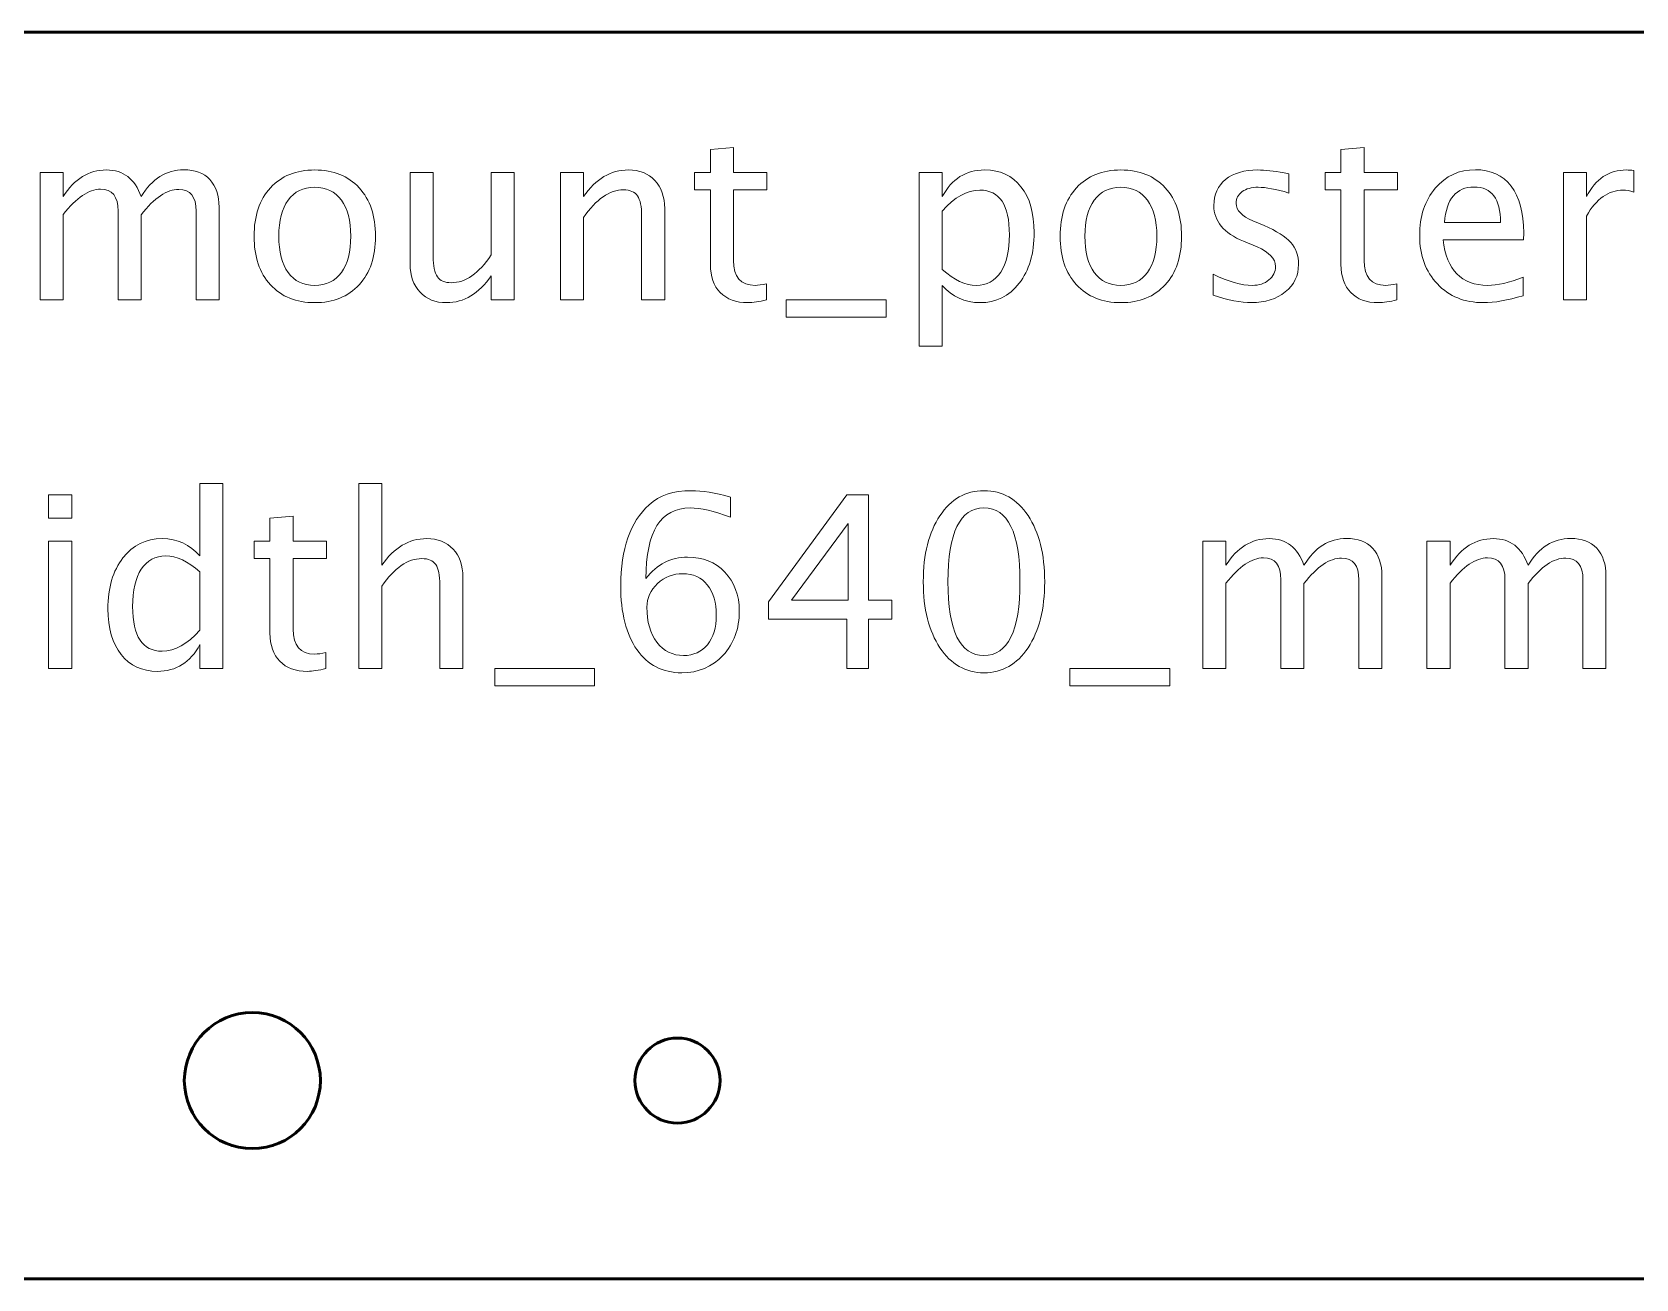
# Model space of a CAD drawing. Header units: centimetres. Extents: x -23.9 to 23.9, y -5.2 to 5.2.
# Drawn here: x 0.72 to 6.38, y 0.8 to 5.2 of the extents above; entities that cross this region are included whole.
import ezdxf

# ---------------------------------------------------------------- set-up
doc = ezdxf.new("R2010")
doc.units = ezdxf.units.CM
doc.header["$MEASUREMENT"] = 0
doc.layers.add('Layer 1', color=7, linetype='Continuous')

msp = doc.modelspace()

# ---------------------------------------------------------------- linework, layer by layer
at = {"layer": 'Layer 1', "lineweight": 53}
for centre, major_axis in [((1.5, 1.5), (0, 0.24)), ((3, 1.5), (0, 0.15))]:
    msp.add_ellipse(centre, major_axis=major_axis, ratio=1, dxfattribs=at)
msp.add_open_spline([(-23.95, 1.3), (-23.95, 1.3), (-23.95, 4.7), (-23.95, 4.7), (-23.95, 4.7), (-23.95, 4.97614), (-23.72614, 5.2), (-23.45, 5.2), (-23.45, 5.2), (-23.45, 5.2), (23.45, 5.2), (23.45, 5.2), (23.45, 5.2), (23.72614, 5.2), (23.95, 4.97614), (23.95, 4.7), (23.95, 4.7), (23.95, 4.7), (23.95, 1.3), (23.95, 1.3), (23.95, 1.3), (23.95, 1.02386), (23.72614, 0.8), (23.45, 0.8), (23.45, 0.8), (23.45, 0.8), (-23.45, 0.8), (-23.45, 0.8), (-23.45, 0.8), (-23.72614, 0.8), (-23.95, 1.02386), (-23.95, 1.3)], degree=3, knots=[0, 0, 0, 0, 0.1111111, 0.1111111, 0.1111111, 0.1111111, 0.2222222, 0.2222222, 0.2222222, 0.2222222, 0.3333333, 0.3333333, 0.3333333, 0.3333333, 0.4444444, 0.4444444, 0.4444444, 0.4444444, 0.5555556, 0.5555556, 0.5555556, 0.5555556, 0.6666667, 0.6666667, 0.6666667, 0.6666667, 0.7777778, 0.7777778, 0.7777778, 0.7777778, 1, 1, 1, 1], dxfattribs=at)
at = {"layer": 'Layer 1', "color": 5, "lineweight": 9}
for points, knots in [([(3.31345, 4.25545), (3.28833, 4.24854), (3.26646, 4.24515), (3.24798, 4.24515), (3.24798, 4.24515), (3.20649, 4.24515), (3.17417, 4.257), (3.15103, 4.28071), (3.15103, 4.28071), (3.12775, 4.30442), (3.11618, 4.3373), (3.11618, 4.37949), (3.11618, 4.37949), (3.11618, 4.37949), (3.11618, 4.64308), (3.11618, 4.64308), (3.11618, 4.64308), (3.11618, 4.64308), (3.06001, 4.64308), (3.06001, 4.64308), (3.06001, 4.64308), (3.06001, 4.64308), (3.06001, 4.70405), (3.06001, 4.70405), (3.06001, 4.70405), (3.06001, 4.70405), (3.11618, 4.70405), (3.11618, 4.70405), (3.11618, 4.70405), (3.11618, 4.70405), (3.11618, 4.78518), (3.11618, 4.78518), (3.11618, 4.78518), (3.11618, 4.78518), (3.19746, 4.79295), (3.19746, 4.79295), (3.19746, 4.79295), (3.19746, 4.79295), (3.19746, 4.70405), (3.19746, 4.70405), (3.19746, 4.70405), (3.19746, 4.70405), (3.31514, 4.70405), (3.31514, 4.70405), (3.31514, 4.70405), (3.31514, 4.70405), (3.31514, 4.64308), (3.31514, 4.64308), (3.31514, 4.64308), (3.31514, 4.64308), (3.19746, 4.64308), (3.19746, 4.64308), (3.19746, 4.64308), (3.19746, 4.64308), (3.19746, 4.39416), (3.19746, 4.39416), (3.19746, 4.39416), (3.19746, 4.33546), (3.223, 4.30611), (3.27394, 4.30611), (3.27394, 4.30611), (3.28481, 4.30611), (3.29793, 4.30794), (3.31345, 4.31147), (3.31345, 4.31147), (3.31345, 4.31147), (3.31345, 4.25545), (3.31345, 4.25545)], [0, 0, 0, 0, 0.0555556, 0.0555556, 0.0555556, 0.0555556, 0.1111111, 0.1111111, 0.1111111, 0.1111111, 0.1666667, 0.1666667, 0.1666667, 0.1666667, 0.2222222, 0.2222222, 0.2222222, 0.2222222, 0.2777778, 0.2777778, 0.2777778, 0.2777778, 0.3333333, 0.3333333, 0.3333333, 0.3333333, 0.3888889, 0.3888889, 0.3888889, 0.3888889, 0.4444444, 0.4444444, 0.4444444, 0.4444444, 0.5, 0.5, 0.5, 0.5, 0.5555556, 0.5555556, 0.5555556, 0.5555556, 0.6111111, 0.6111111, 0.6111111, 0.6111111, 0.6666667, 0.6666667, 0.6666667, 0.6666667, 0.7222222, 0.7222222, 0.7222222, 0.7222222, 0.7777778, 0.7777778, 0.7777778, 0.7777778, 0.8333333, 0.8333333, 0.8333333, 0.8333333, 0.8888889, 0.8888889, 0.8888889, 0.8888889, 1, 1, 1, 1]), ([(5.53808, 4.25545), (5.51296, 4.24854), (5.49109, 4.24515), (5.47261, 4.24515), (5.47261, 4.24515), (5.43112, 4.24515), (5.3988, 4.257), (5.37566, 4.28071), (5.37566, 4.28071), (5.35238, 4.30442), (5.34081, 4.3373), (5.34081, 4.37949), (5.34081, 4.37949), (5.34081, 4.37949), (5.34081, 4.64308), (5.34081, 4.64308), (5.34081, 4.64308), (5.34081, 4.64308), (5.28464, 4.64308), (5.28464, 4.64308), (5.28464, 4.64308), (5.28464, 4.64308), (5.28464, 4.70405), (5.28464, 4.70405), (5.28464, 4.70405), (5.28464, 4.70405), (5.34081, 4.70405), (5.34081, 4.70405), (5.34081, 4.70405), (5.34081, 4.70405), (5.34081, 4.78518), (5.34081, 4.78518), (5.34081, 4.78518), (5.34081, 4.78518), (5.42209, 4.79295), (5.42209, 4.79295), (5.42209, 4.79295), (5.42209, 4.79295), (5.42209, 4.70405), (5.42209, 4.70405), (5.42209, 4.70405), (5.42209, 4.70405), (5.53977, 4.70405), (5.53977, 4.70405), (5.53977, 4.70405), (5.53977, 4.70405), (5.53977, 4.64308), (5.53977, 4.64308), (5.53977, 4.64308), (5.53977, 4.64308), (5.42209, 4.64308), (5.42209, 4.64308), (5.42209, 4.64308), (5.42209, 4.64308), (5.42209, 4.39416), (5.42209, 4.39416), (5.42209, 4.39416), (5.42209, 4.33546), (5.44763, 4.30611), (5.49857, 4.30611), (5.49857, 4.30611), (5.50944, 4.30611), (5.52256, 4.30794), (5.53808, 4.31147), (5.53808, 4.31147), (5.53808, 4.31147), (5.53808, 4.25545), (5.53808, 4.25545)], [0, 0, 0, 0, 0.0555556, 0.0555556, 0.0555556, 0.0555556, 0.1111111, 0.1111111, 0.1111111, 0.1111111, 0.1666667, 0.1666667, 0.1666667, 0.1666667, 0.2222222, 0.2222222, 0.2222222, 0.2222222, 0.2777778, 0.2777778, 0.2777778, 0.2777778, 0.3333333, 0.3333333, 0.3333333, 0.3333333, 0.3888889, 0.3888889, 0.3888889, 0.3888889, 0.4444444, 0.4444444, 0.4444444, 0.4444444, 0.5, 0.5, 0.5, 0.5, 0.5555556, 0.5555556, 0.5555556, 0.5555556, 0.6111111, 0.6111111, 0.6111111, 0.6111111, 0.6666667, 0.6666667, 0.6666667, 0.6666667, 0.7222222, 0.7222222, 0.7222222, 0.7222222, 0.7777778, 0.7777778, 0.7777778, 0.7777778, 0.8333333, 0.8333333, 0.8333333, 0.8333333, 0.8888889, 0.8888889, 0.8888889, 0.8888889, 1, 1, 1, 1]), ([(0.75114, 4.25531), (0.75114, 4.25531), (0.75114, 4.70405), (0.75114, 4.70405), (0.75114, 4.70405), (0.75114, 4.70405), (0.83242, 4.70405), (0.83242, 4.70405), (0.83242, 4.70405), (0.83242, 4.70405), (0.83242, 4.61924), (0.83242, 4.61924), (0.83242, 4.61924), (0.87207, 4.68203), (0.92287, 4.71336), (0.9851, 4.71336), (0.9851, 4.71336), (1.04508, 4.71336), (1.08586, 4.68203), (1.10759, 4.61924), (1.10759, 4.61924), (1.14611, 4.6826), (1.19635, 4.71421), (1.25801, 4.71421), (1.25801, 4.71421), (1.29738, 4.71421), (1.328, 4.70263), (1.34988, 4.67935), (1.34988, 4.67935), (1.37175, 4.65607), (1.38276, 4.62347), (1.38276, 4.58156), (1.38276, 4.58156), (1.38276, 4.58156), (1.38276, 4.25531), (1.38276, 4.25531), (1.38276, 4.25531), (1.38276, 4.25531), (1.30148, 4.25531), (1.30148, 4.25531), (1.30148, 4.25531), (1.30148, 4.25531), (1.30148, 4.56815), (1.30148, 4.56815), (1.30148, 4.56815), (1.30148, 4.61924), (1.28116, 4.64478), (1.24052, 4.64478), (1.24052, 4.64478), (1.19832, 4.64478), (1.15401, 4.615), (1.10759, 4.55531), (1.10759, 4.55531), (1.10759, 4.55531), (1.10759, 4.25531), (1.10759, 4.25531), (1.10759, 4.25531), (1.10759, 4.25531), (1.02631, 4.25531), (1.02631, 4.25531), (1.02631, 4.25531), (1.02631, 4.25531), (1.02631, 4.56844), (1.02631, 4.56844), (1.02631, 4.56844), (1.02631, 4.61994), (1.00571, 4.64562), (0.96436, 4.64562), (0.96436, 4.64562), (0.9233, 4.64562), (0.87927, 4.61571), (0.83242, 4.55574), (0.83242, 4.55574), (0.83242, 4.55574), (0.83242, 4.25531), (0.83242, 4.25531), (0.83242, 4.25531), (0.83242, 4.25531), (0.75114, 4.25531), (0.75114, 4.25531)], [0, 0, 0, 0, 0.047619, 0.047619, 0.047619, 0.047619, 0.0952381, 0.0952381, 0.0952381, 0.0952381, 0.1428571, 0.1428571, 0.1428571, 0.1428571, 0.1904762, 0.1904762, 0.1904762, 0.1904762, 0.2380952, 0.2380952, 0.2380952, 0.2380952, 0.2857143, 0.2857143, 0.2857143, 0.2857143, 0.3333333, 0.3333333, 0.3333333, 0.3333333, 0.3809524, 0.3809524, 0.3809524, 0.3809524, 0.4285714, 0.4285714, 0.4285714, 0.4285714, 0.4761905, 0.4761905, 0.4761905, 0.4761905, 0.5238095, 0.5238095, 0.5238095, 0.5238095, 0.5714286, 0.5714286, 0.5714286, 0.5714286, 0.6190476, 0.6190476, 0.6190476, 0.6190476, 0.6666667, 0.6666667, 0.6666667, 0.6666667, 0.7142857, 0.7142857, 0.7142857, 0.7142857, 0.7619048, 0.7619048, 0.7619048, 0.7619048, 0.8095238, 0.8095238, 0.8095238, 0.8095238, 0.8571429, 0.8571429, 0.8571429, 0.8571429, 0.9047619, 0.9047619, 0.9047619, 0.9047619, 1, 1, 1, 1]), ([(1.7203, 4.24515), (1.6544, 4.24515), (1.60219, 4.26618), (1.5638, 4.30823), (1.5638, 4.30823), (1.52528, 4.35028), (1.50609, 4.40743), (1.50609, 4.47954), (1.50609, 4.47954), (1.50609, 4.5515), (1.52528, 4.60851), (1.5638, 4.65042), (1.5638, 4.65042), (1.60219, 4.69233), (1.6544, 4.71336), (1.7203, 4.71336), (1.7203, 4.71336), (1.7862, 4.71336), (1.83841, 4.69233), (1.87679, 4.65042), (1.87679, 4.65042), (1.91531, 4.60851), (1.93451, 4.5515), (1.93451, 4.47954), (1.93451, 4.47954), (1.93451, 4.40743), (1.91531, 4.35028), (1.87679, 4.30823), (1.87679, 4.30823), (1.83841, 4.26618), (1.7862, 4.24515), (1.7203, 4.24515)], [0, 0, 0, 0, 0.1111111, 0.1111111, 0.1111111, 0.1111111, 0.2222222, 0.2222222, 0.2222222, 0.2222222, 0.3333333, 0.3333333, 0.3333333, 0.3333333, 0.4444444, 0.4444444, 0.4444444, 0.4444444, 0.5555556, 0.5555556, 0.5555556, 0.5555556, 0.6666667, 0.6666667, 0.6666667, 0.6666667, 0.7777778, 0.7777778, 0.7777778, 0.7777778, 1, 1, 1, 1]), ([(2.34288, 4.25531), (2.34288, 4.25531), (2.34288, 4.33969), (2.34288, 4.33969), (2.34288, 4.33969), (2.29956, 4.27662), (2.24693, 4.24515), (2.18512, 4.24515), (2.18512, 4.24515), (2.14589, 4.24515), (2.11471, 4.25743), (2.09156, 4.28212), (2.09156, 4.28212), (2.06828, 4.30682), (2.05671, 4.33998), (2.05671, 4.38189), (2.05671, 4.38189), (2.05671, 4.38189), (2.05671, 4.70405), (2.05671, 4.70405), (2.05671, 4.70405), (2.05671, 4.70405), (2.13799, 4.70405), (2.13799, 4.70405), (2.13799, 4.70405), (2.13799, 4.70405), (2.13799, 4.40842), (2.13799, 4.40842), (2.13799, 4.40842), (2.13799, 4.37469), (2.14293, 4.35084), (2.15267, 4.33673), (2.15267, 4.33673), (2.16254, 4.32248), (2.17891, 4.31542), (2.20191, 4.31542), (2.20191, 4.31542), (2.25159, 4.31542), (2.29872, 4.34802), (2.34288, 4.41336), (2.34288, 4.41336), (2.34288, 4.41336), (2.34288, 4.70405), (2.34288, 4.70405), (2.34288, 4.70405), (2.34288, 4.70405), (2.42417, 4.70405), (2.42417, 4.70405), (2.42417, 4.70405), (2.42417, 4.70405), (2.42417, 4.25531), (2.42417, 4.25531), (2.42417, 4.25531), (2.42417, 4.25531), (2.34288, 4.25531), (2.34288, 4.25531)], [0, 0, 0, 0, 0.0666667, 0.0666667, 0.0666667, 0.0666667, 0.1333333, 0.1333333, 0.1333333, 0.1333333, 0.2, 0.2, 0.2, 0.2, 0.2666667, 0.2666667, 0.2666667, 0.2666667, 0.3333333, 0.3333333, 0.3333333, 0.3333333, 0.4, 0.4, 0.4, 0.4, 0.4666667, 0.4666667, 0.4666667, 0.4666667, 0.5333333, 0.5333333, 0.5333333, 0.5333333, 0.6, 0.6, 0.6, 0.6, 0.6666667, 0.6666667, 0.6666667, 0.6666667, 0.7333333, 0.7333333, 0.7333333, 0.7333333, 0.8, 0.8, 0.8, 0.8, 0.8666667, 0.8666667, 0.8666667, 0.8666667, 1, 1, 1, 1]), ([(2.58729, 4.25531), (2.58729, 4.25531), (2.58729, 4.70405), (2.58729, 4.70405), (2.58729, 4.70405), (2.58729, 4.70405), (2.66857, 4.70405), (2.66857, 4.70405), (2.66857, 4.70405), (2.66857, 4.70405), (2.66857, 4.61924), (2.66857, 4.61924), (2.66857, 4.61924), (2.71161, 4.68203), (2.76439, 4.71336), (2.82676, 4.71336), (2.82676, 4.71336), (2.86599, 4.71336), (2.89717, 4.70108), (2.92017, 4.67639), (2.92017, 4.67639), (2.94317, 4.65183), (2.95475, 4.61867), (2.95475, 4.57719), (2.95475, 4.57719), (2.95475, 4.57719), (2.95475, 4.25531), (2.95475, 4.25531), (2.95475, 4.25531), (2.95475, 4.25531), (2.87346, 4.25531), (2.87346, 4.25531), (2.87346, 4.25531), (2.87346, 4.25531), (2.87346, 4.55066), (2.87346, 4.55066), (2.87346, 4.55066), (2.87346, 4.58396), (2.86853, 4.60767), (2.85879, 4.62178), (2.85879, 4.62178), (2.84891, 4.63603), (2.83268, 4.64308), (2.80996, 4.64308), (2.80996, 4.64308), (2.76001, 4.64308), (2.71288, 4.61049), (2.66857, 4.54529), (2.66857, 4.54529), (2.66857, 4.54529), (2.66857, 4.25531), (2.66857, 4.25531), (2.66857, 4.25531), (2.66857, 4.25531), (2.58729, 4.25531), (2.58729, 4.25531)], [0, 0, 0, 0, 0.0666667, 0.0666667, 0.0666667, 0.0666667, 0.1333333, 0.1333333, 0.1333333, 0.1333333, 0.2, 0.2, 0.2, 0.2, 0.2666667, 0.2666667, 0.2666667, 0.2666667, 0.3333333, 0.3333333, 0.3333333, 0.3333333, 0.4, 0.4, 0.4, 0.4, 0.4666667, 0.4666667, 0.4666667, 0.4666667, 0.5333333, 0.5333333, 0.5333333, 0.5333333, 0.6, 0.6, 0.6, 0.6, 0.6666667, 0.6666667, 0.6666667, 0.6666667, 0.7333333, 0.7333333, 0.7333333, 0.7333333, 0.8, 0.8, 0.8, 0.8, 0.8666667, 0.8666667, 0.8666667, 0.8666667, 1, 1, 1, 1]), ([(3.85278, 4.0919), (3.85278, 4.0919), (3.85278, 4.70405), (3.85278, 4.70405), (3.85278, 4.70405), (3.85278, 4.70405), (3.93406, 4.70405), (3.93406, 4.70405), (3.93406, 4.70405), (3.93406, 4.70405), (3.93406, 4.61924), (3.93406, 4.61924), (3.93406, 4.61924), (3.96736, 4.68203), (4.01746, 4.71336), (4.0842, 4.71336), (4.0842, 4.71336), (4.13825, 4.71336), (4.18072, 4.69374), (4.21177, 4.65437), (4.21177, 4.65437), (4.24281, 4.615), (4.25834, 4.56124), (4.25834, 4.49308), (4.25834, 4.49308), (4.25834, 4.41886), (4.2407, 4.35889), (4.20556, 4.31345), (4.20556, 4.31345), (4.17042, 4.26787), (4.12414, 4.24515), (4.06685, 4.24515), (4.06685, 4.24515), (4.01365, 4.24515), (3.96934, 4.26547), (3.93406, 4.30625), (3.93406, 4.30625), (3.93406, 4.30625), (3.93406, 4.0919), (3.93406, 4.0919), (3.93406, 4.0919), (3.93406, 4.0919), (3.85278, 4.0919), (3.85278, 4.0919)], [0, 0, 0, 0, 0.0833333, 0.0833333, 0.0833333, 0.0833333, 0.1666667, 0.1666667, 0.1666667, 0.1666667, 0.25, 0.25, 0.25, 0.25, 0.3333333, 0.3333333, 0.3333333, 0.3333333, 0.4166667, 0.4166667, 0.4166667, 0.4166667, 0.5, 0.5, 0.5, 0.5, 0.5833333, 0.5833333, 0.5833333, 0.5833333, 0.6666667, 0.6666667, 0.6666667, 0.6666667, 0.75, 0.75, 0.75, 0.75, 0.8333333, 0.8333333, 0.8333333, 0.8333333, 1, 1, 1, 1]), ([(4.56427, 4.24515), (4.49837, 4.24515), (4.44616, 4.26618), (4.40777, 4.30823), (4.40777, 4.30823), (4.36925, 4.35028), (4.35006, 4.40743), (4.35006, 4.47954), (4.35006, 4.47954), (4.35006, 4.5515), (4.36925, 4.60851), (4.40777, 4.65042), (4.40777, 4.65042), (4.44616, 4.69233), (4.49837, 4.71336), (4.56427, 4.71336), (4.56427, 4.71336), (4.63017, 4.71336), (4.68238, 4.69233), (4.72076, 4.65042), (4.72076, 4.65042), (4.75928, 4.60851), (4.77848, 4.5515), (4.77848, 4.47954), (4.77848, 4.47954), (4.77848, 4.40743), (4.75928, 4.35028), (4.72076, 4.30823), (4.72076, 4.30823), (4.68238, 4.26618), (4.63017, 4.24515), (4.56427, 4.24515)], [0, 0, 0, 0, 0.1111111, 0.1111111, 0.1111111, 0.1111111, 0.2222222, 0.2222222, 0.2222222, 0.2222222, 0.3333333, 0.3333333, 0.3333333, 0.3333333, 0.4444444, 0.4444444, 0.4444444, 0.4444444, 0.5555556, 0.5555556, 0.5555556, 0.5555556, 0.6666667, 0.6666667, 0.6666667, 0.6666667, 0.7777778, 0.7777778, 0.7777778, 0.7777778, 1, 1, 1, 1]), ([(4.88967, 4.2714), (4.88967, 4.2714), (4.88967, 4.3459), (4.88967, 4.3459), (4.88967, 4.3459), (4.94287, 4.31937), (4.98902, 4.30611), (5.02839, 4.30611), (5.02839, 4.30611), (5.05181, 4.30611), (5.07128, 4.31246), (5.08667, 4.32516), (5.08667, 4.32516), (5.10205, 4.33772), (5.10981, 4.35352), (5.10981, 4.37257), (5.10981, 4.37257), (5.10981, 4.40037), (5.08822, 4.42337), (5.04504, 4.44158), (5.04504, 4.44158), (5.04504, 4.44158), (4.99748, 4.46176), (4.99748, 4.46176), (4.99748, 4.46176), (4.92735, 4.49083), (4.89221, 4.53288), (4.89221, 4.58749), (4.89221, 4.58749), (4.89221, 4.62657), (4.90604, 4.65734), (4.9337, 4.67977), (4.9337, 4.67977), (4.96136, 4.70221), (4.99932, 4.71336), (5.04744, 4.71336), (5.04744, 4.71336), (5.07241, 4.71336), (5.10346, 4.70997), (5.14029, 4.70306), (5.14029, 4.70306), (5.14029, 4.70306), (5.15722, 4.69981), (5.15722, 4.69981), (5.15722, 4.69981), (5.15722, 4.69981), (5.15722, 4.63208), (5.15722, 4.63208), (5.15722, 4.63208), (5.11192, 4.64562), (5.0758, 4.6524), (5.04885, 4.6524), (5.04885, 4.6524), (5.02514, 4.6524), (5.00637, 4.64718), (4.99212, 4.63688), (4.99212, 4.63688), (4.97801, 4.62657), (4.97095, 4.61275), (4.97095, 4.59539), (4.97095, 4.59539), (4.97095, 4.57098), (4.99071, 4.55023), (5.03036, 4.53344), (5.03036, 4.53344), (5.03036, 4.53344), (5.06945, 4.51693), (5.06945, 4.51693), (5.06945, 4.51693), (5.11376, 4.4983), (5.14509, 4.47855), (5.16343, 4.45781), (5.16343, 4.45781), (5.18192, 4.43706), (5.19109, 4.4111), (5.19109, 4.38005), (5.19109, 4.38005), (5.19109, 4.34068), (5.17557, 4.30837), (5.14438, 4.28311), (5.14438, 4.28311), (5.11334, 4.25785), (5.07354, 4.24515), (5.02514, 4.24515), (5.02514, 4.24515), (4.98789, 4.24515), (4.94287, 4.2539), (4.88967, 4.2714)], [0, 0, 0, 0, 0.0434783, 0.0434783, 0.0434783, 0.0434783, 0.0869565, 0.0869565, 0.0869565, 0.0869565, 0.1304348, 0.1304348, 0.1304348, 0.1304348, 0.173913, 0.173913, 0.173913, 0.173913, 0.2173913, 0.2173913, 0.2173913, 0.2173913, 0.2608696, 0.2608696, 0.2608696, 0.2608696, 0.3043478, 0.3043478, 0.3043478, 0.3043478, 0.3478261, 0.3478261, 0.3478261, 0.3478261, 0.3913043, 0.3913043, 0.3913043, 0.3913043, 0.4347826, 0.4347826, 0.4347826, 0.4347826, 0.4782609, 0.4782609, 0.4782609, 0.4782609, 0.5217391, 0.5217391, 0.5217391, 0.5217391, 0.5652174, 0.5652174, 0.5652174, 0.5652174, 0.6086957, 0.6086957, 0.6086957, 0.6086957, 0.6521739, 0.6521739, 0.6521739, 0.6521739, 0.6956522, 0.6956522, 0.6956522, 0.6956522, 0.7391304, 0.7391304, 0.7391304, 0.7391304, 0.7826087, 0.7826087, 0.7826087, 0.7826087, 0.826087, 0.826087, 0.826087, 0.826087, 0.8695652, 0.8695652, 0.8695652, 0.8695652, 0.9130435, 0.9130435, 0.9130435, 0.9130435, 1, 1, 1, 1]), ([(5.98342, 4.2697), (5.92881, 4.25333), (5.88211, 4.24515), (5.84316, 4.24515), (5.84316, 4.24515), (5.7767, 4.24515), (5.72265, 4.26716), (5.68102, 4.31105), (5.68102, 4.31105), (5.63939, 4.35493), (5.61851, 4.4118), (5.61851, 4.48179), (5.61851, 4.48179), (5.61851, 4.54967), (5.63685, 4.60541), (5.67368, 4.64901), (5.67368, 4.64901), (5.71051, 4.69247), (5.75765, 4.71421), (5.81508, 4.71421), (5.81508, 4.71421), (5.86941, 4.71421), (5.91146, 4.69487), (5.94109, 4.65621), (5.94109, 4.65621), (5.97072, 4.61754), (5.98554, 4.56279), (5.98554, 4.49181), (5.98554, 4.49181), (5.98554, 4.49181), (5.98512, 4.46698), (5.98512, 4.46698), (5.98512, 4.46698), (5.98512, 4.46698), (5.70148, 4.46698), (5.70148, 4.46698), (5.70148, 4.46698), (5.71334, 4.35973), (5.76569, 4.30611), (5.8584, 4.30611), (5.8584, 4.30611), (5.89241, 4.30611), (5.93404, 4.31571), (5.98342, 4.3349), (5.98342, 4.3349), (5.98342, 4.3349), (5.98342, 4.2697), (5.98342, 4.2697)], [0, 0, 0, 0, 0.0769231, 0.0769231, 0.0769231, 0.0769231, 0.1538462, 0.1538462, 0.1538462, 0.1538462, 0.2307692, 0.2307692, 0.2307692, 0.2307692, 0.3076923, 0.3076923, 0.3076923, 0.3076923, 0.3846154, 0.3846154, 0.3846154, 0.3846154, 0.4615385, 0.4615385, 0.4615385, 0.4615385, 0.5384615, 0.5384615, 0.5384615, 0.5384615, 0.6153846, 0.6153846, 0.6153846, 0.6153846, 0.6923077, 0.6923077, 0.6923077, 0.6923077, 0.7692308, 0.7692308, 0.7692308, 0.7692308, 0.8461538, 0.8461538, 0.8461538, 0.8461538, 1, 1, 1, 1]), ([(6.12581, 4.25531), (6.12581, 4.25531), (6.12581, 4.70405), (6.12581, 4.70405), (6.12581, 4.70405), (6.12581, 4.70405), (6.20709, 4.70405), (6.20709, 4.70405), (6.20709, 4.70405), (6.20709, 4.70405), (6.20709, 4.61924), (6.20709, 4.61924), (6.20709, 4.61924), (6.23941, 4.68203), (6.28625, 4.71336), (6.34778, 4.71336), (6.34778, 4.71336), (6.3561, 4.71336), (6.36485, 4.71265), (6.37388, 4.71124), (6.37388, 4.71124), (6.37388, 4.71124), (6.37388, 4.63518), (6.37388, 4.63518), (6.37388, 4.63518), (6.35977, 4.63984), (6.34736, 4.64224), (6.33663, 4.64224), (6.33663, 4.64224), (6.28498, 4.64224), (6.2418, 4.61176), (6.20709, 4.55066), (6.20709, 4.55066), (6.20709, 4.55066), (6.20709, 4.25531), (6.20709, 4.25531), (6.20709, 4.25531), (6.20709, 4.25531), (6.12581, 4.25531), (6.12581, 4.25531)], [0, 0, 0, 0, 0.0909091, 0.0909091, 0.0909091, 0.0909091, 0.1818182, 0.1818182, 0.1818182, 0.1818182, 0.2727273, 0.2727273, 0.2727273, 0.2727273, 0.3636364, 0.3636364, 0.3636364, 0.3636364, 0.4545455, 0.4545455, 0.4545455, 0.4545455, 0.5454545, 0.5454545, 0.5454545, 0.5454545, 0.6363636, 0.6363636, 0.6363636, 0.6363636, 0.7272727, 0.7272727, 0.7272727, 0.7272727, 0.8181818, 0.8181818, 0.8181818, 0.8181818, 1, 1, 1, 1]), ([(1.72016, 4.30611), (1.76037, 4.30611), (1.7917, 4.32121), (1.814, 4.35155), (1.814, 4.35155), (1.83615, 4.38175), (1.8473, 4.4245), (1.8473, 4.47954), (1.8473, 4.47954), (1.8473, 4.53443), (1.83615, 4.57704), (1.814, 4.60724), (1.814, 4.60724), (1.7917, 4.6373), (1.76037, 4.6524), (1.72016, 4.6524), (1.72016, 4.6524), (1.6798, 4.6524), (1.64847, 4.6373), (1.62646, 4.60724), (1.62646, 4.60724), (1.6043, 4.57704), (1.5933, 4.53443), (1.5933, 4.47954), (1.5933, 4.47954), (1.5933, 4.4245), (1.6043, 4.38175), (1.62646, 4.35155), (1.62646, 4.35155), (1.64847, 4.32121), (1.6798, 4.30611), (1.72016, 4.30611)], [0, 0, 0, 0, 0.1111111, 0.1111111, 0.1111111, 0.1111111, 0.2222222, 0.2222222, 0.2222222, 0.2222222, 0.3333333, 0.3333333, 0.3333333, 0.3333333, 0.4444444, 0.4444444, 0.4444444, 0.4444444, 0.5555556, 0.5555556, 0.5555556, 0.5555556, 0.6666667, 0.6666667, 0.6666667, 0.6666667, 0.7777778, 0.7777778, 0.7777778, 0.7777778, 1, 1, 1, 1]), ([(3.93406, 4.36227), (3.97597, 4.32488), (4.01591, 4.30611), (4.05386, 4.30611), (4.05386, 4.30611), (4.09126, 4.30611), (4.12019, 4.32177), (4.14051, 4.35296), (4.14051, 4.35296), (4.16097, 4.38414), (4.17113, 4.42803), (4.17113, 4.48476), (4.17113, 4.48476), (4.17113, 4.58974), (4.13641, 4.64224), (4.06699, 4.64224), (4.06699, 4.64224), (4.02155, 4.64224), (3.97724, 4.61768), (3.93406, 4.56844), (3.93406, 4.56844), (3.93406, 4.56844), (3.93406, 4.36227), (3.93406, 4.36227)], [0, 0, 0, 0, 0.1428571, 0.1428571, 0.1428571, 0.1428571, 0.2857143, 0.2857143, 0.2857143, 0.2857143, 0.4285714, 0.4285714, 0.4285714, 0.4285714, 0.5714286, 0.5714286, 0.5714286, 0.5714286, 0.7142857, 0.7142857, 0.7142857, 0.7142857, 1, 1, 1, 1]), ([(4.56413, 4.30611), (4.60434, 4.30611), (4.63567, 4.32121), (4.65797, 4.35155), (4.65797, 4.35155), (4.68012, 4.38175), (4.69127, 4.4245), (4.69127, 4.47954), (4.69127, 4.47954), (4.69127, 4.53443), (4.68012, 4.57704), (4.65797, 4.60724), (4.65797, 4.60724), (4.63567, 4.6373), (4.60434, 4.6524), (4.56413, 4.6524), (4.56413, 4.6524), (4.52377, 4.6524), (4.49244, 4.6373), (4.47043, 4.60724), (4.47043, 4.60724), (4.44827, 4.57704), (4.43727, 4.53443), (4.43727, 4.47954), (4.43727, 4.47954), (4.43727, 4.4245), (4.44827, 4.38175), (4.47043, 4.35155), (4.47043, 4.35155), (4.49244, 4.32121), (4.52377, 4.30611), (4.56413, 4.30611)], [0, 0, 0, 0, 0.1111111, 0.1111111, 0.1111111, 0.1111111, 0.2222222, 0.2222222, 0.2222222, 0.2222222, 0.3333333, 0.3333333, 0.3333333, 0.3333333, 0.4444444, 0.4444444, 0.4444444, 0.4444444, 0.5555556, 0.5555556, 0.5555556, 0.5555556, 0.6666667, 0.6666667, 0.6666667, 0.6666667, 0.7777778, 0.7777778, 0.7777778, 0.7777778, 1, 1, 1, 1]), ([(5.70572, 4.52794), (5.70572, 4.52794), (5.90384, 4.52794), (5.90384, 4.52794), (5.90384, 4.52794), (5.90384, 4.61148), (5.87265, 4.65324), (5.81042, 4.65324), (5.81042, 4.65324), (5.74777, 4.65324), (5.71291, 4.61148), (5.70572, 4.52794)], [0, 0, 0, 0, 0.25, 0.25, 0.25, 0.25, 0.5, 0.5, 0.5, 0.5, 1, 1, 1, 1]), ([(3.38372, 4.19435), (3.38372, 4.19435), (3.38372, 4.25531), (3.38372, 4.25531), (3.38372, 4.25531), (3.38372, 4.25531), (3.73593, 4.25531), (3.73593, 4.25531), (3.73593, 4.25531), (3.73593, 4.25531), (3.73593, 4.19435), (3.73593, 4.19435), (3.73593, 4.19435), (3.73593, 4.19435), (3.38372, 4.19435), (3.38372, 4.19435)], [0, 0, 0, 0, 0.2, 0.2, 0.2, 0.2, 0.4, 0.4, 0.4, 0.4, 0.6, 0.6, 0.6, 0.6, 1, 1, 1, 1]), ([(0.78127, 3.48513), (0.78127, 3.48513), (0.78127, 3.56641), (0.78127, 3.56641), (0.78127, 3.56641), (0.78127, 3.56641), (0.86255, 3.56641), (0.86255, 3.56641), (0.86255, 3.56641), (0.86255, 3.56641), (0.86255, 3.48513), (0.86255, 3.48513), (0.86255, 3.48513), (0.86255, 3.48513), (0.78127, 3.48513), (0.78127, 3.48513)], [0, 0, 0, 0, 0.2, 0.2, 0.2, 0.2, 0.4, 0.4, 0.4, 0.4, 0.6, 0.6, 0.6, 0.6, 1, 1, 1, 1]), ([(1.31467, 2.95427), (1.31467, 2.95427), (1.31467, 3.03851), (1.31467, 3.03851), (1.31467, 3.03851), (1.28151, 2.97558), (1.23156, 2.94411), (1.16481, 2.94411), (1.16481, 2.94411), (1.11063, 2.94411), (1.06801, 2.96372), (1.03697, 3.00309), (1.03697, 3.00309), (1.00592, 3.04246), (0.9904, 3.09623), (0.9904, 3.16439), (0.9904, 3.16439), (0.9904, 3.23889), (1.00804, 3.29886), (1.04318, 3.3443), (1.04318, 3.3443), (1.07845, 3.3896), (1.12474, 3.41232), (1.18217, 3.41232), (1.18217, 3.41232), (1.23537, 3.41232), (1.27968, 3.392), (1.31467, 3.35122), (1.31467, 3.35122), (1.31467, 3.35122), (1.31467, 3.60705), (1.31467, 3.60705), (1.31467, 3.60705), (1.31467, 3.60705), (1.39596, 3.60705), (1.39596, 3.60705), (1.39596, 3.60705), (1.39596, 3.60705), (1.39596, 2.95427), (1.39596, 2.95427), (1.39596, 2.95427), (1.39596, 2.95427), (1.31467, 2.95427), (1.31467, 2.95427)], [0, 0, 0, 0, 0.0833333, 0.0833333, 0.0833333, 0.0833333, 0.1666667, 0.1666667, 0.1666667, 0.1666667, 0.25, 0.25, 0.25, 0.25, 0.3333333, 0.3333333, 0.3333333, 0.3333333, 0.4166667, 0.4166667, 0.4166667, 0.4166667, 0.5, 0.5, 0.5, 0.5, 0.5833333, 0.5833333, 0.5833333, 0.5833333, 0.6666667, 0.6666667, 0.6666667, 0.6666667, 0.75, 0.75, 0.75, 0.75, 0.8333333, 0.8333333, 0.8333333, 0.8333333, 1, 1, 1, 1]), ([(1.87545, 2.95427), (1.87545, 2.95427), (1.87545, 3.60705), (1.87545, 3.60705), (1.87545, 3.60705), (1.87545, 3.60705), (1.95673, 3.60705), (1.95673, 3.60705), (1.95673, 3.60705), (1.95673, 3.60705), (1.95673, 3.3182), (1.95673, 3.3182), (1.95673, 3.3182), (1.99977, 3.38099), (2.05255, 3.41232), (2.11492, 3.41232), (2.11492, 3.41232), (2.15415, 3.41232), (2.18533, 3.40004), (2.20833, 3.37535), (2.20833, 3.37535), (2.23133, 3.35079), (2.24291, 3.31763), (2.24291, 3.27615), (2.24291, 3.27615), (2.24291, 3.27615), (2.24291, 2.95427), (2.24291, 2.95427), (2.24291, 2.95427), (2.24291, 2.95427), (2.16162, 2.95427), (2.16162, 2.95427), (2.16162, 2.95427), (2.16162, 2.95427), (2.16162, 3.24962), (2.16162, 3.24962), (2.16162, 3.24962), (2.16162, 3.28292), (2.15669, 3.30663), (2.14695, 3.32074), (2.14695, 3.32074), (2.13707, 3.33499), (2.12084, 3.34204), (2.09812, 3.34204), (2.09812, 3.34204), (2.04817, 3.34204), (2.00104, 3.30945), (1.95673, 3.24425), (1.95673, 3.24425), (1.95673, 3.24425), (1.95673, 2.95427), (1.95673, 2.95427), (1.95673, 2.95427), (1.95673, 2.95427), (1.87545, 2.95427), (1.87545, 2.95427)], [0, 0, 0, 0, 0.0666667, 0.0666667, 0.0666667, 0.0666667, 0.1333333, 0.1333333, 0.1333333, 0.1333333, 0.2, 0.2, 0.2, 0.2, 0.2666667, 0.2666667, 0.2666667, 0.2666667, 0.3333333, 0.3333333, 0.3333333, 0.3333333, 0.4, 0.4, 0.4, 0.4, 0.4666667, 0.4666667, 0.4666667, 0.4666667, 0.5333333, 0.5333333, 0.5333333, 0.5333333, 0.6, 0.6, 0.6, 0.6, 0.6666667, 0.6666667, 0.6666667, 0.6666667, 0.7333333, 0.7333333, 0.7333333, 0.7333333, 0.8, 0.8, 0.8, 0.8, 0.8666667, 0.8666667, 0.8666667, 0.8666667, 1, 1, 1, 1]), ([(2.88864, 3.27149), (2.92758, 3.32187), (2.97655, 3.34712), (3.03553, 3.34712), (3.03553, 3.34712), (3.08902, 3.34712), (3.13276, 3.32949), (3.16691, 3.29407), (3.16691, 3.29407), (3.20092, 3.25865), (3.21799, 3.21321), (3.21799, 3.15775), (3.21799, 3.15775), (3.21799, 3.09411), (3.19894, 3.04176), (3.1607, 3.0007), (3.1607, 3.0007), (3.12246, 2.95963), (3.07392, 2.93903), (3.01479, 2.93903), (3.01479, 2.93903), (2.94762, 2.93903), (2.89485, 2.96626), (2.85689, 3.02059), (2.85689, 3.02059), (2.81879, 3.07506), (2.79974, 3.15042), (2.79974, 3.24651), (2.79974, 3.24651), (2.79974, 3.37605), (2.83304, 3.47102), (2.8995, 3.5317), (2.8995, 3.5317), (2.93563, 3.565), (2.98558, 3.58165), (3.04922, 3.58165), (3.04922, 3.58165), (3.08619, 3.58165), (3.13205, 3.57403), (3.18667, 3.55879), (3.18667, 3.55879), (3.18667, 3.55879), (3.18667, 3.48767), (3.18667, 3.48767), (3.18667, 3.48767), (3.12895, 3.50969), (3.08154, 3.52069), (3.04428, 3.52069), (3.04428, 3.52069), (2.94057, 3.52069), (2.88864, 3.43758), (2.88864, 3.27149)], [0, 0, 0, 0, 0.0714286, 0.0714286, 0.0714286, 0.0714286, 0.1428571, 0.1428571, 0.1428571, 0.1428571, 0.2142857, 0.2142857, 0.2142857, 0.2142857, 0.2857143, 0.2857143, 0.2857143, 0.2857143, 0.3571429, 0.3571429, 0.3571429, 0.3571429, 0.4285714, 0.4285714, 0.4285714, 0.4285714, 0.5, 0.5, 0.5, 0.5, 0.5714286, 0.5714286, 0.5714286, 0.5714286, 0.6428571, 0.6428571, 0.6428571, 0.6428571, 0.7142857, 0.7142857, 0.7142857, 0.7142857, 0.7857143, 0.7857143, 0.7857143, 0.7857143, 0.8571429, 0.8571429, 0.8571429, 0.8571429, 1, 1, 1, 1]), ([(3.59758, 2.95427), (3.59758, 2.95427), (3.59758, 3.12784), (3.59758, 3.12784), (3.59758, 3.12784), (3.59758, 3.12784), (3.32157, 3.12784), (3.32157, 3.12784), (3.32157, 3.12784), (3.32157, 3.12784), (3.32157, 3.18964), (3.32157, 3.18964), (3.32157, 3.18964), (3.32157, 3.18964), (3.59758, 3.56641), (3.59758, 3.56641), (3.59758, 3.56641), (3.59758, 3.56641), (3.67378, 3.56641), (3.67378, 3.56641), (3.67378, 3.56641), (3.67378, 3.56641), (3.67378, 3.19472), (3.67378, 3.19472), (3.67378, 3.19472), (3.67378, 3.19472), (3.75591, 3.19472), (3.75591, 3.19472), (3.75591, 3.19472), (3.75591, 3.19472), (3.75591, 3.12784), (3.75591, 3.12784), (3.75591, 3.12784), (3.75591, 3.12784), (3.67378, 3.12784), (3.67378, 3.12784), (3.67378, 3.12784), (3.67378, 3.12784), (3.67378, 2.95427), (3.67378, 2.95427), (3.67378, 2.95427), (3.67378, 2.95427), (3.59758, 2.95427), (3.59758, 2.95427)], [0, 0, 0, 0, 0.0833333, 0.0833333, 0.0833333, 0.0833333, 0.1666667, 0.1666667, 0.1666667, 0.1666667, 0.25, 0.25, 0.25, 0.25, 0.3333333, 0.3333333, 0.3333333, 0.3333333, 0.4166667, 0.4166667, 0.4166667, 0.4166667, 0.5, 0.5, 0.5, 0.5, 0.5833333, 0.5833333, 0.5833333, 0.5833333, 0.6666667, 0.6666667, 0.6666667, 0.6666667, 0.75, 0.75, 0.75, 0.75, 0.8333333, 0.8333333, 0.8333333, 0.8333333, 1, 1, 1, 1]), ([(4.08132, 2.93903), (4.01711, 2.93903), (3.96532, 2.96852), (3.92609, 3.02737), (3.92609, 3.02737), (3.88672, 3.08621), (3.86711, 3.16382), (3.86711, 3.26034), (3.86711, 3.26034), (3.86711, 3.35686), (3.88672, 3.43447), (3.92609, 3.49332), (3.92609, 3.49332), (3.96532, 3.55216), (4.01711, 3.58165), (4.08132, 3.58165), (4.08132, 3.58165), (4.14581, 3.58165), (4.19759, 3.5523), (4.23682, 3.4936), (4.23682, 3.4936), (4.27591, 3.4349), (4.29553, 3.35714), (4.29553, 3.26034), (4.29553, 3.26034), (4.29553, 3.16382), (4.27591, 3.08621), (4.23682, 3.02737), (4.23682, 3.02737), (4.19759, 2.96852), (4.14581, 2.93903), (4.08132, 2.93903)], [0, 0, 0, 0, 0.1111111, 0.1111111, 0.1111111, 0.1111111, 0.2222222, 0.2222222, 0.2222222, 0.2222222, 0.3333333, 0.3333333, 0.3333333, 0.3333333, 0.4444444, 0.4444444, 0.4444444, 0.4444444, 0.5555556, 0.5555556, 0.5555556, 0.5555556, 0.6666667, 0.6666667, 0.6666667, 0.6666667, 0.7777778, 0.7777778, 0.7777778, 0.7777778, 1, 1, 1, 1]), ([(4.08118, 2.99999), (4.16598, 2.99999), (4.20832, 3.08677), (4.20832, 3.26034), (4.20832, 3.26034), (4.20832, 3.43391), (4.16598, 3.52069), (4.08118, 3.52069), (4.08118, 3.52069), (3.99665, 3.52069), (3.95432, 3.43391), (3.95432, 3.26034), (3.95432, 3.26034), (3.95432, 3.08677), (3.99665, 2.99999), (4.08118, 2.99999)], [0, 0, 0, 0, 0.2, 0.2, 0.2, 0.2, 0.4, 0.4, 0.4, 0.4, 0.6, 0.6, 0.6, 0.6, 1, 1, 1, 1]), ([(1.75946, 2.95441), (1.73434, 2.9475), (1.71247, 2.94411), (1.69399, 2.94411), (1.69399, 2.94411), (1.6525, 2.94411), (1.62018, 2.95596), (1.59704, 2.97967), (1.59704, 2.97967), (1.57376, 3.00338), (1.56219, 3.03626), (1.56219, 3.07845), (1.56219, 3.07845), (1.56219, 3.07845), (1.56219, 3.34204), (1.56219, 3.34204), (1.56219, 3.34204), (1.56219, 3.34204), (1.50602, 3.34204), (1.50602, 3.34204), (1.50602, 3.34204), (1.50602, 3.34204), (1.50602, 3.40301), (1.50602, 3.40301), (1.50602, 3.40301), (1.50602, 3.40301), (1.56219, 3.40301), (1.56219, 3.40301), (1.56219, 3.40301), (1.56219, 3.40301), (1.56219, 3.48414), (1.56219, 3.48414), (1.56219, 3.48414), (1.56219, 3.48414), (1.64347, 3.49191), (1.64347, 3.49191), (1.64347, 3.49191), (1.64347, 3.49191), (1.64347, 3.40301), (1.64347, 3.40301), (1.64347, 3.40301), (1.64347, 3.40301), (1.76115, 3.40301), (1.76115, 3.40301), (1.76115, 3.40301), (1.76115, 3.40301), (1.76115, 3.34204), (1.76115, 3.34204), (1.76115, 3.34204), (1.76115, 3.34204), (1.64347, 3.34204), (1.64347, 3.34204), (1.64347, 3.34204), (1.64347, 3.34204), (1.64347, 3.09312), (1.64347, 3.09312), (1.64347, 3.09312), (1.64347, 3.03442), (1.66901, 3.00507), (1.71995, 3.00507), (1.71995, 3.00507), (1.73082, 3.00507), (1.74394, 3.0069), (1.75946, 3.01043), (1.75946, 3.01043), (1.75946, 3.01043), (1.75946, 2.95441), (1.75946, 2.95441)], [0, 0, 0, 0, 0.0555556, 0.0555556, 0.0555556, 0.0555556, 0.1111111, 0.1111111, 0.1111111, 0.1111111, 0.1666667, 0.1666667, 0.1666667, 0.1666667, 0.2222222, 0.2222222, 0.2222222, 0.2222222, 0.2777778, 0.2777778, 0.2777778, 0.2777778, 0.3333333, 0.3333333, 0.3333333, 0.3333333, 0.3888889, 0.3888889, 0.3888889, 0.3888889, 0.4444444, 0.4444444, 0.4444444, 0.4444444, 0.5, 0.5, 0.5, 0.5, 0.5555556, 0.5555556, 0.5555556, 0.5555556, 0.6111111, 0.6111111, 0.6111111, 0.6111111, 0.6666667, 0.6666667, 0.6666667, 0.6666667, 0.7222222, 0.7222222, 0.7222222, 0.7222222, 0.7777778, 0.7777778, 0.7777778, 0.7777778, 0.8333333, 0.8333333, 0.8333333, 0.8333333, 0.8888889, 0.8888889, 0.8888889, 0.8888889, 1, 1, 1, 1]), ([(3.40186, 3.19472), (3.40186, 3.19472), (3.60266, 3.19472), (3.60266, 3.19472), (3.60266, 3.19472), (3.60266, 3.19472), (3.60266, 3.46594), (3.60266, 3.46594), (3.60266, 3.46594), (3.60266, 3.46594), (3.40186, 3.19472), (3.40186, 3.19472)], [0, 0, 0, 0, 0.25, 0.25, 0.25, 0.25, 0.5, 0.5, 0.5, 0.5, 1, 1, 1, 1]), ([(0.78127, 2.95427), (0.78127, 2.95427), (0.78127, 3.40301), (0.78127, 3.40301), (0.78127, 3.40301), (0.78127, 3.40301), (0.86255, 3.40301), (0.86255, 3.40301), (0.86255, 3.40301), (0.86255, 3.40301), (0.86255, 2.95427), (0.86255, 2.95427), (0.86255, 2.95427), (0.86255, 2.95427), (0.78127, 2.95427), (0.78127, 2.95427)], [0, 0, 0, 0, 0.2, 0.2, 0.2, 0.2, 0.4, 0.4, 0.4, 0.4, 0.6, 0.6, 0.6, 0.6, 1, 1, 1, 1]), ([(4.85377, 2.95427), (4.85377, 2.95427), (4.85377, 3.40301), (4.85377, 3.40301), (4.85377, 3.40301), (4.85377, 3.40301), (4.93505, 3.40301), (4.93505, 3.40301), (4.93505, 3.40301), (4.93505, 3.40301), (4.93505, 3.3182), (4.93505, 3.3182), (4.93505, 3.3182), (4.9747, 3.38099), (5.0255, 3.41232), (5.08773, 3.41232), (5.08773, 3.41232), (5.14771, 3.41232), (5.18849, 3.38099), (5.21022, 3.3182), (5.21022, 3.3182), (5.24874, 3.38156), (5.29898, 3.41317), (5.36064, 3.41317), (5.36064, 3.41317), (5.40001, 3.41317), (5.43063, 3.40159), (5.45251, 3.37831), (5.45251, 3.37831), (5.47438, 3.35503), (5.48539, 3.32243), (5.48539, 3.28052), (5.48539, 3.28052), (5.48539, 3.28052), (5.48539, 2.95427), (5.48539, 2.95427), (5.48539, 2.95427), (5.48539, 2.95427), (5.40411, 2.95427), (5.40411, 2.95427), (5.40411, 2.95427), (5.40411, 2.95427), (5.40411, 3.26711), (5.40411, 3.26711), (5.40411, 3.26711), (5.40411, 3.3182), (5.38379, 3.34374), (5.34315, 3.34374), (5.34315, 3.34374), (5.30095, 3.34374), (5.25664, 3.31396), (5.21022, 3.25427), (5.21022, 3.25427), (5.21022, 3.25427), (5.21022, 2.95427), (5.21022, 2.95427), (5.21022, 2.95427), (5.21022, 2.95427), (5.12894, 2.95427), (5.12894, 2.95427), (5.12894, 2.95427), (5.12894, 2.95427), (5.12894, 3.2674), (5.12894, 3.2674), (5.12894, 3.2674), (5.12894, 3.3189), (5.10834, 3.34458), (5.06699, 3.34458), (5.06699, 3.34458), (5.02593, 3.34458), (4.9819, 3.31467), (4.93505, 3.2547), (4.93505, 3.2547), (4.93505, 3.2547), (4.93505, 2.95427), (4.93505, 2.95427), (4.93505, 2.95427), (4.93505, 2.95427), (4.85377, 2.95427), (4.85377, 2.95427)], [0, 0, 0, 0, 0.047619, 0.047619, 0.047619, 0.047619, 0.0952381, 0.0952381, 0.0952381, 0.0952381, 0.1428571, 0.1428571, 0.1428571, 0.1428571, 0.1904762, 0.1904762, 0.1904762, 0.1904762, 0.2380952, 0.2380952, 0.2380952, 0.2380952, 0.2857143, 0.2857143, 0.2857143, 0.2857143, 0.3333333, 0.3333333, 0.3333333, 0.3333333, 0.3809524, 0.3809524, 0.3809524, 0.3809524, 0.4285714, 0.4285714, 0.4285714, 0.4285714, 0.4761905, 0.4761905, 0.4761905, 0.4761905, 0.5238095, 0.5238095, 0.5238095, 0.5238095, 0.5714286, 0.5714286, 0.5714286, 0.5714286, 0.6190476, 0.6190476, 0.6190476, 0.6190476, 0.6666667, 0.6666667, 0.6666667, 0.6666667, 0.7142857, 0.7142857, 0.7142857, 0.7142857, 0.7619048, 0.7619048, 0.7619048, 0.7619048, 0.8095238, 0.8095238, 0.8095238, 0.8095238, 0.8571429, 0.8571429, 0.8571429, 0.8571429, 0.9047619, 0.9047619, 0.9047619, 0.9047619, 1, 1, 1, 1]), ([(5.64428, 2.95427), (5.64428, 2.95427), (5.64428, 3.40301), (5.64428, 3.40301), (5.64428, 3.40301), (5.64428, 3.40301), (5.72556, 3.40301), (5.72556, 3.40301), (5.72556, 3.40301), (5.72556, 3.40301), (5.72556, 3.3182), (5.72556, 3.3182), (5.72556, 3.3182), (5.76521, 3.38099), (5.81601, 3.41232), (5.87824, 3.41232), (5.87824, 3.41232), (5.93822, 3.41232), (5.979, 3.38099), (6.00073, 3.3182), (6.00073, 3.3182), (6.03925, 3.38156), (6.08949, 3.41317), (6.15115, 3.41317), (6.15115, 3.41317), (6.19052, 3.41317), (6.22114, 3.40159), (6.24302, 3.37831), (6.24302, 3.37831), (6.26489, 3.35503), (6.2759, 3.32243), (6.2759, 3.28052), (6.2759, 3.28052), (6.2759, 3.28052), (6.2759, 2.95427), (6.2759, 2.95427), (6.2759, 2.95427), (6.2759, 2.95427), (6.19462, 2.95427), (6.19462, 2.95427), (6.19462, 2.95427), (6.19462, 2.95427), (6.19462, 3.26711), (6.19462, 3.26711), (6.19462, 3.26711), (6.19462, 3.3182), (6.1743, 3.34374), (6.13366, 3.34374), (6.13366, 3.34374), (6.09146, 3.34374), (6.04715, 3.31396), (6.00073, 3.25427), (6.00073, 3.25427), (6.00073, 3.25427), (6.00073, 2.95427), (6.00073, 2.95427), (6.00073, 2.95427), (6.00073, 2.95427), (5.91945, 2.95427), (5.91945, 2.95427), (5.91945, 2.95427), (5.91945, 2.95427), (5.91945, 3.2674), (5.91945, 3.2674), (5.91945, 3.2674), (5.91945, 3.3189), (5.89885, 3.34458), (5.8575, 3.34458), (5.8575, 3.34458), (5.81644, 3.34458), (5.77241, 3.31467), (5.72556, 3.2547), (5.72556, 3.2547), (5.72556, 3.2547), (5.72556, 2.95427), (5.72556, 2.95427), (5.72556, 2.95427), (5.72556, 2.95427), (5.64428, 2.95427), (5.64428, 2.95427)], [0, 0, 0, 0, 0.047619, 0.047619, 0.047619, 0.047619, 0.0952381, 0.0952381, 0.0952381, 0.0952381, 0.1428571, 0.1428571, 0.1428571, 0.1428571, 0.1904762, 0.1904762, 0.1904762, 0.1904762, 0.2380952, 0.2380952, 0.2380952, 0.2380952, 0.2857143, 0.2857143, 0.2857143, 0.2857143, 0.3333333, 0.3333333, 0.3333333, 0.3333333, 0.3809524, 0.3809524, 0.3809524, 0.3809524, 0.4285714, 0.4285714, 0.4285714, 0.4285714, 0.4761905, 0.4761905, 0.4761905, 0.4761905, 0.5238095, 0.5238095, 0.5238095, 0.5238095, 0.5714286, 0.5714286, 0.5714286, 0.5714286, 0.6190476, 0.6190476, 0.6190476, 0.6190476, 0.6666667, 0.6666667, 0.6666667, 0.6666667, 0.7142857, 0.7142857, 0.7142857, 0.7142857, 0.7619048, 0.7619048, 0.7619048, 0.7619048, 0.8095238, 0.8095238, 0.8095238, 0.8095238, 0.8571429, 0.8571429, 0.8571429, 0.8571429, 0.9047619, 0.9047619, 0.9047619, 0.9047619, 1, 1, 1, 1]), ([(1.31467, 3.29562), (1.27248, 3.33273), (1.23255, 3.35136), (1.19473, 3.35136), (1.19473, 3.35136), (1.15748, 3.35136), (1.12869, 3.33584), (1.10823, 3.30465), (1.10823, 3.30465), (1.08777, 3.27361), (1.07761, 3.22958), (1.07761, 3.17257), (1.07761, 3.17257), (1.07761, 3.06772), (1.11232, 3.01523), (1.18189, 3.01523), (1.18189, 3.01523), (1.22704, 3.01523), (1.27135, 3.03992), (1.31467, 3.08917), (1.31467, 3.08917), (1.31467, 3.08917), (1.31467, 3.29562), (1.31467, 3.29562)], [0, 0, 0, 0, 0.1428571, 0.1428571, 0.1428571, 0.1428571, 0.2857143, 0.2857143, 0.2857143, 0.2857143, 0.4285714, 0.4285714, 0.4285714, 0.4285714, 0.5714286, 0.5714286, 0.5714286, 0.5714286, 0.7142857, 0.7142857, 0.7142857, 0.7142857, 1, 1, 1, 1]), ([(3.13671, 3.14167), (3.13671, 3.18696), (3.12627, 3.22281), (3.10524, 3.24919), (3.10524, 3.24919), (3.08422, 3.27558), (3.05543, 3.2887), (3.01888, 3.2887), (3.01888, 3.2887), (2.98403, 3.2887), (2.95425, 3.27713), (2.92942, 3.25385), (2.92942, 3.25385), (2.90444, 3.23071), (2.89202, 3.20277), (2.89202, 3.17017), (2.89202, 3.17017), (2.89202, 3.11881), (2.90388, 3.0776), (2.92744, 3.04656), (2.92744, 3.04656), (2.95115, 3.01551), (2.98248, 2.99999), (3.02142, 2.99999), (3.02142, 2.99999), (3.05684, 2.99999), (3.08492, 3.01269), (3.10567, 3.03809), (3.10567, 3.03809), (3.12641, 3.06349), (3.13671, 3.09806), (3.13671, 3.14167)], [0, 0, 0, 0, 0.1111111, 0.1111111, 0.1111111, 0.1111111, 0.2222222, 0.2222222, 0.2222222, 0.2222222, 0.3333333, 0.3333333, 0.3333333, 0.3333333, 0.4444444, 0.4444444, 0.4444444, 0.4444444, 0.5555556, 0.5555556, 0.5555556, 0.5555556, 0.6666667, 0.6666667, 0.6666667, 0.6666667, 0.7777778, 0.7777778, 0.7777778, 0.7777778, 1, 1, 1, 1]), ([(2.35523, 2.89331), (2.35523, 2.89331), (2.35523, 2.95427), (2.35523, 2.95427), (2.35523, 2.95427), (2.35523, 2.95427), (2.70744, 2.95427), (2.70744, 2.95427), (2.70744, 2.95427), (2.70744, 2.95427), (2.70744, 2.89331), (2.70744, 2.89331), (2.70744, 2.89331), (2.70744, 2.89331), (2.35523, 2.89331), (2.35523, 2.89331)], [0, 0, 0, 0, 0.2, 0.2, 0.2, 0.2, 0.4, 0.4, 0.4, 0.4, 0.6, 0.6, 0.6, 0.6, 1, 1, 1, 1]), ([(4.38471, 2.89331), (4.38471, 2.89331), (4.38471, 2.95427), (4.38471, 2.95427), (4.38471, 2.95427), (4.38471, 2.95427), (4.73692, 2.95427), (4.73692, 2.95427), (4.73692, 2.95427), (4.73692, 2.95427), (4.73692, 2.89331), (4.73692, 2.89331), (4.73692, 2.89331), (4.73692, 2.89331), (4.38471, 2.89331), (4.38471, 2.89331)], [0, 0, 0, 0, 0.2, 0.2, 0.2, 0.2, 0.4, 0.4, 0.4, 0.4, 0.6, 0.6, 0.6, 0.6, 1, 1, 1, 1])]:
    msp.add_open_spline(points, degree=3, knots=knots, dxfattribs=at)

doc.saveas('drawing.dxf')
